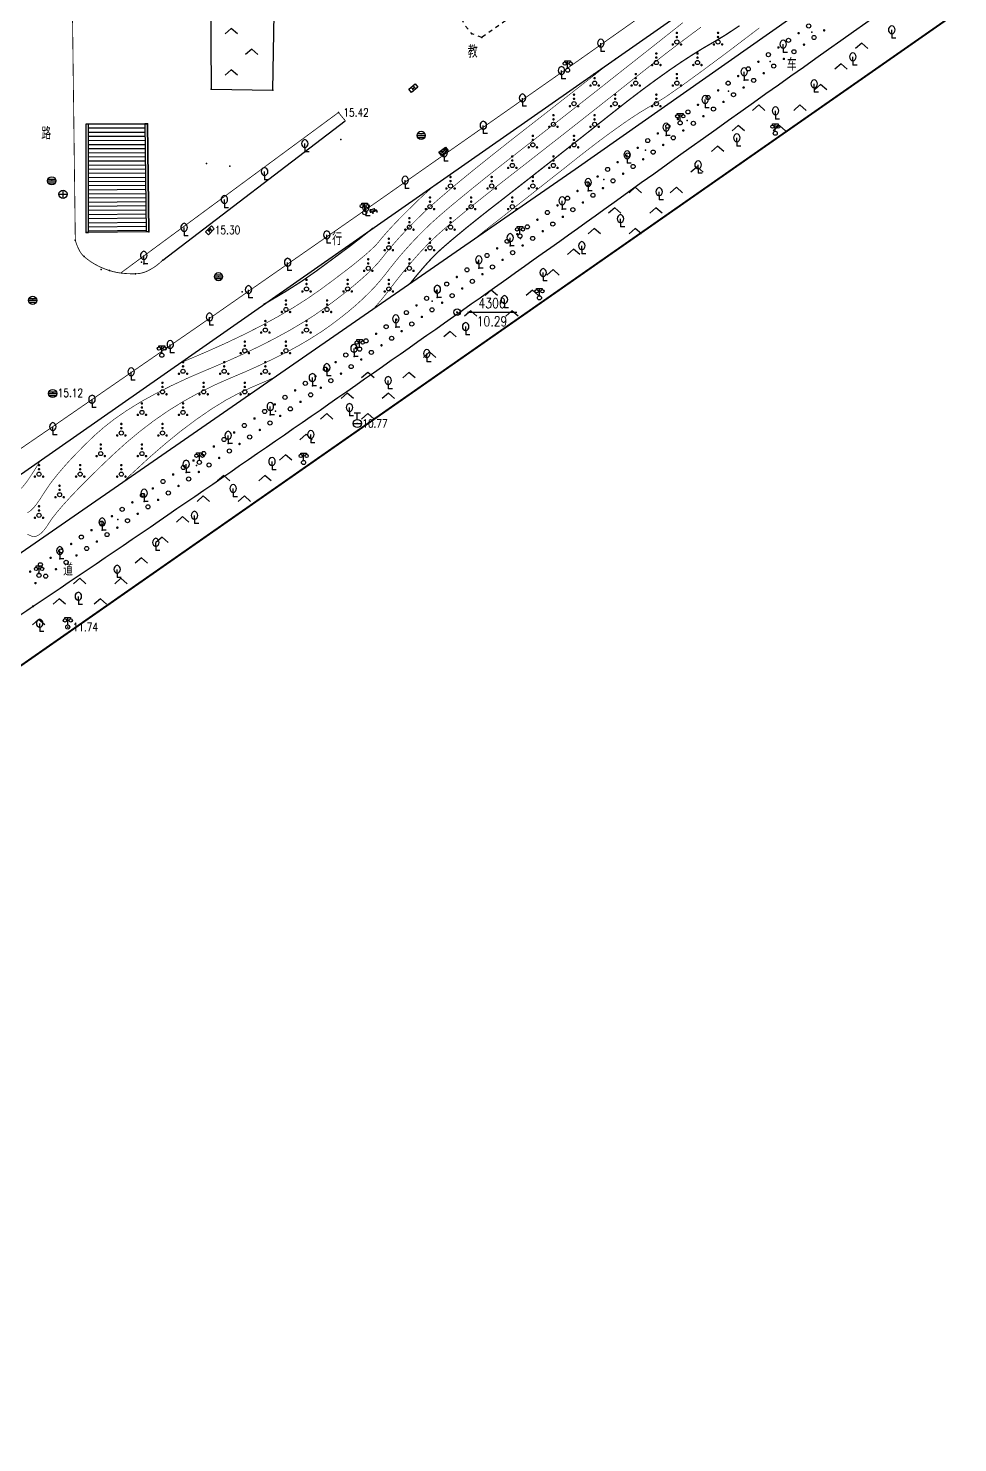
# Model space of a CAD drawing. Extents: x 940 to 2162, y 608 to 1562.
# Drawn here: x 1879.5 to 1992.4, y 685.3 to 857.1 of the extents above; entities that cross this region are included whole.
import ezdxf
from ezdxf.enums import TextEntityAlignment as Align

# ---------------------------------------------------------------- set-up
doc = ezdxf.new("R2010")
doc.units = 0
doc.header["$LTSCALE"] = 0.5
doc.header["$PDSIZE"] = 0.2
doc.linetypes.add('X6', pattern=[2, 1, -1])
doc.layers.get('0').update_dxf_attribs({"linetype": 'CONTINUOUS'})
doc.layers.add('ASSIST', color=7, linetype='CONTINUOUS', plot=False)
for name, color, linetype in [('COMPONENT', 4, 'CONTINUOUS'), ('DGX', 2, 'CONTINUOUS'), ('DLDW', 11, 'CONTINUOUS'), ('DLSS', 4, 'CONTINUOUS'), ('GCD', 1, 'CONTINUOUS'), ('GXYZ', 2, 'CONTINUOUS'), ('JMD', 6, 'CONTINUOUS'), ('KZD', 1, 'CONTINUOUS'), ('ZBTZ', 3, 'CONTINUOUS'), ('ZDH', 1, 'CONTINUOUS')]:
    doc.layers.add(name, color=color, linetype=linetype)
doc.styles.add('HZ', font='rs.shx', dxfattribs={"width": 0.8, "bigfont": 'hztxt.shx'})
doc.linetypes.add('1161', pattern='A,0,[149,AAA.SHX,S=0.15,R=0,X=0,Y=0],-1.6', length=1.6)

# ---------------------------------------------------------------- blocks, each defined once
blk = doc.blocks.new('gcbj0103')
for p, q in [((-1, 0), (1, 0)), ((-0.9, 0.43), (0.9, 0.43)), ((-0.88, -0.47), (0.88, -0.47))]:
    blk.add_line(p, q)
blk.add_circle((0, 0), 1)
blk = doc.blocks.new('gc041')
for p, q in [((-1, 0.5), (1, 0.5)), ((-1, -0.5), (-1, 0.5)), ((-0.33, 0.5), (-0.33, -0.5)), ((0.33, 0.5), (0.33, -0.5)), ((1, 0.5), (1, -0.5)), ((1, -0.5), (-1, -0.5))]:
    blk.add_line(p, q)
blk = doc.blocks.new('gc097')
for p, q in [((-0.7, 2), (-0.7, 2.3)), ((-0.7, 2.3), (0.7, 2.3)), ((0, 0.5), (0, 2.3)), ((0.7, 2.3), (0.7, 2))]:
    blk.add_line(p, q)
for centre, radius in [((-0.7, 1.6), 0.4), ((0, 0), 0.5), ((0.73, 1.6), 0.4)]:
    blk.add_circle(centre, radius)
blk = doc.blocks.new('gc211')
for p, q in [((0, 0), (-1.5, -1.32)), ((1.5, -1.32), (0, 0))]:
    blk.add_line(p, q)
blk = doc.blocks.new('gcbj0612')
for p, q in [((-0.75, 0.26), (0.16, 0.53)), ((-0.57, -0.34), (0.34, -0.07))]:
    blk.add_line(p, q)
at = {"flags": 128}
for points in [[(-0.73, 0.26), (-0.77, 0.25), (-0.79, 0.23), (-0.81, 0.19), (-0.83, 0.15), (-0.84, 0.1), (-0.84, 0.05), (-0.84, -0.01), (-0.83, -0.07), (-0.81, -0.12), (-0.79, -0.18), (-0.77, -0.23), (-0.74, -0.27), (-0.7, -0.3), (-0.67, -0.33), (-0.63, -0.34), (-0.6, -0.34), (-0.57, -0.34), (-0.54, -0.32), (-0.51, -0.29), (-0.49, -0.25), (-0.48, -0.2), (-0.47, -0.15), (-0.47, -0.1), (-0.48, -0.04), (-0.49, 0.02), (-0.51, 0.07), (-0.54, 0.13), (-0.56, 0.17), (-0.6, 0.21), (-0.63, 0.24), (-0.67, 0.26), (-0.7, 0.27)], [(-0.71, 0.18), (-0.72, 0.17), (-0.75, 0.12), (-0.75, 0.04), (-0.74, -0.06), (-0.7, -0.15), (-0.66, -0.22), (-0.62, -0.25), (-0.6, -0.26), (-0.59, -0.24), (-0.57, -0.2), (-0.56, -0.12), (-0.58, -0.02), (-0.61, 0.08), (-0.66, 0.14), (-0.7, 0.17)]]:
    blk.add_lwpolyline(points, close=True, dxfattribs=at)
blk.add_lwpolyline([(0.3, -0.08), (0.33, -0.07), (0.36, -0.05), (0.38, -0.02), (0.4, 0.02), (0.41, 0.07), (0.42, 0.12), (0.41, 0.18), (0.41, 0.23), (0.39, 0.29), (0.37, 0.35), (0.35, 0.4), (0.32, 0.44), (0.28, 0.48), (0.25, 0.51), (0.21, 0.52), (0.18, 0.53), (0.15, 0.52)], dxfattribs=at)
at = {"extrusion": (0, 0, -1), "flags": 128}
blk.add_lwpolyline([(-0.4, 0.25), (-0.51, 0.28), (-0.61, 0.29), (-0.69, 0.27), (-0.77, 0.2), (-0.81, 0.09), (-0.82, -0.01), (-0.8, -0.06), (-0.76, -0.08), (-0.7, -0.09), (-0.64, -0.09), (-0.59, -0.07), (-0.57, -0.04), (-0.59, -0.01), (-0.63, 0.02), (-0.69, 0.03), (-0.75, 0.03), (-0.79, 0.02), (-0.84, -0.01), (-0.89, -0.1), (-0.91, -0.19), (-0.9, -0.29), (-0.87, -0.38)], dxfattribs=at)
blk.add_lwpolyline([(-0.09, -0.2), (-0.22, -0.54), (0.05, -0.54)], close=True)
blk = doc.blocks.new('gc143')
for p, q in [((0, 1), (0, 2)), ((0, 1), (0, 0)), ((1, 0), (0, 0))]:
    blk.add_line(p, q)
for centre, start, end in [((0.225, 2), 102.68038, 257.31962), ((-0.225, 2), 282.68038, 77.31962)]:
    blk.add_arc(centre, 1.025, start, end)
blk = doc.blocks.new('gc253')
at = {"const_width": 0.3}
blk.add_lwpolyline([(-0.15, 0, 1), (0.15, 0, 1)], format="xyb", close=True, dxfattribs=at)
blk = doc.blocks.new('gc170')
at = {"linetype": 'Continuous'}
blk.add_circle((0, 0), 0.5, dxfattribs=at)
blk = doc.blocks.new('gcbj0102')
for p, q in [((-1, 0), (1, 0)), ((0, -1), (0, 1))]:
    blk.add_line(p, q)
blk.add_circle((0, 0), 1)
blk = doc.blocks.new('gc133')
for p, q in [((-1, 0), (1, 0)), ((-0.8, 2.6), (0.8, 2.6)), ((0, 1), (0, 2.6))]:
    blk.add_line(p, q)
blk.add_circle((0, 0), 1)
blk = doc.blocks.new('GC200')
at = {"linetype": 'Continuous', "const_width": 0.2, "flags": 128}
blk.add_lwpolyline([(-0.1, 0, 1), (0.1, 0, 1)], format="xyb", close=True, dxfattribs=at)
blk = doc.blocks.new('gc117')
blk.add_circle((0, 0), 0.8)
blk.add_point((0, 0))
blk = doc.blocks.new('gc160')
at = {"const_width": 0.3}
for points in [[(-0.15, 2.2, 1), (0.15, 2.2, 1)], [(-0.15, 1.2, 1), (0.15, 1.2, 1)], [(-1.15, -0.6, 1), (-0.85, -0.6, 1)], [(0.85, -0.6, 1), (1.15, -0.6, 1)]]:
    blk.add_lwpolyline(points, format="xyb", close=True, dxfattribs=at)
blk.add_circle((0, 0), 0.5)

msp = doc.modelspace()

# ---------------------------------------------------------------- linework, layer by layer
at = {"linetype": 'Continuous'}
msp.add_line((1895.88, 828.95, 15.28), (1918.04, 845.88, 15.42), dxfattribs=at)
for p in [(1974.73, 856.64), (1969.68, 853.06), (1966.51, 850.81), (1964.62, 849.47), (1959.56, 845.89), (1957.03, 844.09), (1954.51, 842.31), (1949.45, 838.72), (1947.55, 837.37), (1944.39, 835.14), (1939.34, 831.56), (1938.07, 830.66), (1934.28, 827.97), (1928.58, 823.94), (1929.22, 824.39), (1924.17, 820.81), (1919.1, 817.22), (1919.11, 817.23), (1914.04, 813.67), (1908.93, 810.16), (1909.56, 810.59), (1903.82, 806.65), (1898.71, 803.14), (1899.98, 804.01), (1893.6, 799.63), (1890.4, 797.43), (1888.5, 796.12), (1883.36, 792.65), (1880.77, 790.93)]:
    msp.add_point(p, dxfattribs=at)
at = {"layer": 'ASSIST', "linetype": 'Continuous', "flags": 128}
msp.add_lwpolyline([(1886.56, 832.28), (1886.56, 845.49), (1894, 845.49), (1894.16, 832.37)], close=True, dxfattribs=at)
at = {"layer": 'DGX', "linetype": 'Continuous', "const_width": 0.075}
for points in [[(1879.41, 795.63), (1879.72, 795.51), (1879.98, 795.39), (1880.25, 795.36), (1880.52, 795.41), (1880.81, 795.56), (1881.11, 795.79), (1881.41, 796.11), (1881.73, 796.52), (1882.05, 797.01), (1882.46, 797.62), (1883.03, 798.34), (1883.76, 799.19), (1884.64, 800.16), (1885.69, 801.26), (1886.9, 802.47), (1888.27, 803.82), (1889.8, 805.28), (1891.43, 806.76), (1893.1, 808.15), (1894.82, 809.46), (1896.58, 810.67), (1898.38, 811.79), (1900.23, 812.81), (1902.12, 813.75), (1904.05, 814.6), (1905.95, 815.4), (1907.74, 816.21), (1909.43, 817.01), (1911.01, 817.81), (1912.48, 818.61), (1913.84, 819.42), (1915.1, 820.22), (1916.25, 821.02), (1917.31, 821.82), (1918.31, 822.61), (1919.25, 823.4), (1920.11, 824.18), (1920.92, 824.96), (1921.66, 825.73), (1922.33, 826.5), (1922.94, 827.26), (1923.53, 828.02), (1924.12, 828.75), (1924.72, 829.48), (1925.34, 830.19), (1925.96, 830.88), (1926.6, 831.56), (1927.24, 832.22), (1927.9, 832.87), (1928.65, 833.58), (1929.6, 834.42), (1930.74, 835.4), (1932.07, 836.5), (1933.59, 837.74), (1935.3, 839.12), (1937.2, 840.62), (1939.3, 842.26), (1941.52, 843.99), (1943.82, 845.78), (1946.18, 847.63), (1948.62, 849.54), (1951.12, 851.52), (1953.7, 853.55), (1956.35, 855.64), (1959.06, 857.79)], [(1921.39, 822.95), (1921.84, 823.44), (1922.6, 824.34), (1923.34, 825.28), (1924.05, 826.21), (1924.75, 827.09), (1925.42, 827.92), (1926.08, 828.69), (1926.71, 829.42), (1927.32, 830.09), (1927.91, 830.71), (1928.48, 831.28), (1929.11, 831.88), (1929.91, 832.59), (1930.87, 833.41), (1932, 834.34), (1933.28, 835.39), (1934.73, 836.55), (1936.33, 837.82), (1938.1, 839.2), (1939.98, 840.66), (1941.92, 842.18), (1943.92, 843.74), (1945.97, 845.35), (1948.09, 847.02), (1950.26, 848.73), (1952.5, 850.5), (1954.79, 852.31), (1957.06, 854.09), (1959.22, 855.73), (1961.26, 857.24)], [(1933.25, 831.15), (1933.58, 831.41), (1934.6, 832.21), (1935.71, 833.09), (1936.9, 834.01), (1938.12, 834.97), (1939.38, 835.95), (1940.68, 836.97), (1942.02, 838.03), (1943.39, 839.11), (1944.81, 840.22), (1946.25, 841.37), (1947.69, 842.49), (1949.05, 843.53), (1950.34, 844.48), (1951.56, 845.35), (1952.7, 846.14), (1953.78, 846.84), (1954.79, 847.46), (1955.72, 847.99), (1956.94, 848.75), (1958.82, 850.05), (1961.34, 851.88), (1964.52, 854.24), (1968.34, 857.14)], [(1879.43, 798.26), (1879.68, 798.4), (1879.96, 798.64), (1880.28, 798.98), (1880.62, 799.42), (1881, 799.97), (1881.4, 800.61), (1881.87, 801.32), (1882.42, 802.09), (1883.06, 802.89), (1883.78, 803.74), (1884.59, 804.64), (1885.49, 805.58), (1886.47, 806.57), (1887.53, 807.6), (1888.72, 808.64), (1890.05, 809.68), (1891.54, 810.7), (1893.17, 811.71), (1894.96, 812.7), (1896.9, 813.68), (1898.98, 814.65), (1901.22, 815.61), (1903.47, 816.56), (1905.59, 817.51), (1907.58, 818.46), (1909.45, 819.41), (1911.19, 820.36), (1912.8, 821.31), (1914.29, 822.25), (1915.65, 823.2), (1916.9, 824.13), (1918.03, 825), (1919.06, 825.83), (1919.97, 826.61), (1920.78, 827.34), (1921.48, 828.03), (1922.07, 828.66), (1922.55, 829.25), (1923, 829.82), (1923.49, 830.42), (1924.03, 831.04), (1924.6, 831.68), (1925.22, 832.34), (1925.88, 833.03), (1926.58, 833.74), (1927.32, 834.47), (1928.19, 835.29), (1929.29, 836.26), (1930.6, 837.39), (1932.14, 838.67), (1933.89, 840.1), (1935.87, 841.68), (1938.07, 843.42), (1940.49, 845.31), (1943.06, 847.31), (1945.71, 849.39), (1948.45, 851.53), (1950.96, 853.5)], [(1897.82, 816.38), (1898.39, 816.62), (1900.98, 817.72), (1903.43, 818.81), (1905.74, 819.91), (1907.89, 821), (1909.9, 822.1), (1911.77, 823.2), (1913.48, 824.29), (1915.06, 825.39), (1916.48, 826.44), (1917.75, 827.4), (1918.87, 828.26), (1919.83, 829.04), (1920.64, 829.72), (1921.3, 830.32), (1921.81, 830.82), (1922.16, 831.23), (1922.48, 831.63), (1922.87, 832.08), (1923.33, 832.6), (1923.86, 833.17), (1924.47, 833.81), (1925.15, 834.5), (1925.91, 835.25), (1926.74, 836.07), (1927.73, 837), (1928.97, 838.1), (1929.22, 838.32)], [(1890.95, 801.9), (1892.07, 802.97), (1894.14, 804.88), (1896.16, 806.63), (1898.1, 808.21), (1899.99, 809.62), (1901.81, 810.87), (1903.56, 811.95), (1905.25, 812.85), (1906.88, 813.59), (1908.43, 814.25), (1909.5, 814.73)], [(1872.06, 798.39), (1872.75, 798.73), (1874.15, 799.4), (1875.34, 799.96), (1876.33, 800.41), (1877.13, 800.74), (1877.72, 800.96), (1878.12, 801.07), (1878.31, 801.07), (1878.43, 801.06), (1878.61, 801.17), (1878.84, 801.39), (1879.12, 801.73), (1879.45, 802.17), (1879.83, 802.74), (1880.27, 803.41), (1880.76, 804.2), (1881.05, 804.67)]]:
    msp.add_lwpolyline(points, dxfattribs=at)
at = {"layer": 'DGX', "color": 3, "linetype": 'Continuous', "const_width": 0.15}
for points in [[(1925.87, 826.05), (1926.12, 826.36), (1926.81, 827.2), (1927.45, 827.95), (1928.04, 828.62), (1928.57, 829.19), (1929.05, 829.68), (1929.57, 830.17), (1930.23, 830.75), (1931.01, 831.42), (1931.93, 832.18), (1932.97, 833.04), (1934.15, 833.98), (1935.46, 835.02), (1936.91, 836.14), (1938.44, 837.34), (1940.02, 838.57), (1941.65, 839.85), (1943.33, 841.16), (1945.05, 842.52), (1946.83, 843.92), (1948.65, 845.36), (1950.52, 846.84), (1952.37, 848.29), (1954.13, 849.63), (1955.8, 850.86), (1957.37, 851.98), (1958.86, 853), (1960.25, 853.9), (1961.54, 854.7), (1962.75, 855.4), (1964.13, 856.22), (1965.94, 857.41)], [(1908.11, 823.57), (1908.62, 823.84), (1910.73, 825.09), (1912.68, 826.33), (1914.46, 827.57), (1916.06, 828.75), (1917.47, 829.79), (1918.68, 830.69), (1919.69, 831.47), (1920.5, 832.11), (1921.12, 832.61), (1921.39, 832.84)]]:
    msp.add_lwpolyline(points, dxfattribs=at)
at = {"layer": 'DLSS', "linetype": 'Continuous', "flags": 128}
for points, const_width in [([(1881.04, 1189.06), (1881.14, 1156.87), (1885.24, 831.35)], 0.1), ([(1872.96, 775.75), (2152.33, 970.64)], 0.2), ([(1917.21, 846.87), (1890.75, 827.37)], 0.1), ([(1895.88, 828.95), (1918.04, 845.88), (1917.21, 846.87)], 0.1)]:
    msp.add_lwpolyline(points, dxfattribs=dict(at, const_width=const_width))
at = {"layer": 'DLSS', "linetype": 'X6', "elevation": 14.01, "flags": 128}
for points in [[(1986.56, 892.61), (1934.64, 855.99)], [(1934.64, 855.99), (1933.43, 856.44), (1932.47, 857.59), (1932.27, 858.08)]]:
    msp.add_lwpolyline(points, dxfattribs=at)
at = {"layer": 'DLSS', "linetype": 'Continuous', "const_width": 0.1}
msp.add_lwpolyline([(1706.59, 721.05, 0.017307), (1740.62, 730.2, 0.029753), (1759.84, 737.37, 0.002264), (1797.93, 754.41, 0.016867), (1802.95, 756.89, 0.005613), (1818.87, 765.67, 0.016551), (1824.13, 768.88, 0.004146), (1824.78, 769.32, 0.000071), (1862.92, 795.31, 0.002848), (1919.74, 834.52, 0.002246), (1991.3, 884.98)], format="xyb", dxfattribs=at)
at = {"layer": 'DLSS', "linetype": 'Continuous', "flags": 128}
msp.add_lwpolyline([(1895.88, 828.95, 0.1, 0.1, -0.079505), (1894.09, 827.66, 0.1, 0.1, -0.112858), (1892.57, 827.28, 0.1, 0.1, -0.03502), (1890.75, 827.37, 0.1, 0.1, -0.045935), (1889.4, 827.67, 0.1, 0.1, -0.049643), (1887.72, 828.38, 0.1, 0.1, -0.052554), (1886.31, 829.37, 0.1, 0.1, -0.091412), (1885.77, 830.04, 0.1, 0.1, -0.055567), (1885.24, 831.35, 0.1, 0.1, 0)], format="xyseb", dxfattribs=at)
at = {"layer": 'JMD', "linetype": 'Continuous'}
for p, q in [((1886.56, 845.49), (1886.86, 845.49)), ((1886.56, 832.28), (1886.56, 845.49)), ((1886.86, 832.28), (1886.86, 845.49)), ((1886.86, 845.49), (1893.7, 845.48)), ((1894, 845.49), (1893.7, 845.48)), ((1893.7, 845.48), (1893.86, 832.37)), ((1894.16, 832.37), (1894, 845.49)), ((1886.86, 844.99), (1893.7, 844.99)), ((1886.86, 844.49), (1893.71, 844.49)), ((1886.86, 843.99), (1893.71, 843.99)), ((1886.86, 843.49), (1893.72, 843.5)), ((1886.86, 842.99), (1893.73, 843)), ((1886.86, 842.49), (1893.73, 842.51)), ((1886.86, 841.99), (1893.74, 842.01)), ((1886.86, 841.49), (1893.75, 841.51)), ((1886.86, 840.99), (1893.75, 841.02)), ((1886.86, 840.49), (1893.76, 840.52)), ((1886.86, 839.99), (1893.76, 840.02)), ((1886.86, 839.49), (1893.77, 839.53)), ((1886.86, 838.99), (1893.78, 839.03)), ((1886.86, 838.49), (1893.78, 838.53)), ((1886.86, 837.99), (1893.79, 838.04)), ((1886.86, 837.49), (1893.8, 837.54)), ((1886.86, 836.99), (1893.8, 837.05)), ((1886.86, 836.49), (1893.81, 836.55)), ((1886.86, 835.99), (1893.81, 836.05)), ((1886.86, 835.49), (1893.82, 835.56)), ((1886.86, 834.99), (1893.83, 835.06)), ((1886.86, 834.49), (1893.83, 834.56)), ((1886.86, 833.99), (1893.84, 834.07)), ((1886.86, 833.49), (1893.85, 833.57)), ((1886.56, 832.28), (1886.86, 832.28)), ((1886.86, 832.99), (1893.85, 833.07)), ((1886.86, 832.49), (1893.86, 832.58)), ((1894.16, 832.37), (1893.86, 832.37))]:
    msp.add_line(p, q, dxfattribs=at)
at = {"layer": 'KZD', "linetype": 'Continuous'}
msp.add_line((1932.87, 822.61), (1938.87, 822.61), dxfattribs=at)
at = {"layer": 'ZBTZ', "linetype": '1161', "flags": 128}
msp.add_lwpolyline([(2121.82, 1026.51), (2151.19, 995.67), (2151.42, 993.36), (2151.53, 990.43), (2151.53, 989.01), (2151.38, 988.34), (2151, 986.93), (2150.02, 985.07), (2148.29, 982.5), (2146.19, 980.09), (2145.7, 979.78), (2096.33, 944.91), (2043.54, 908.4), (1945.97, 839.94), (1866.41, 784.94), (1844, 770.51), (1793.75, 739.61), (1787.35, 736.36), (1781.6, 733.16), (1764.84, 723.95), (1752.6, 717.55), (1721.55, 702.1), (1717.35, 700.44), (1716.8, 703.25), (1715.25, 709.14), (1713.33, 719.29), (1713.39, 719.89), (1741.42, 727.61), (1760.94, 734.89), (1799.05, 751.94), (1804.24, 754.5), (1825.48, 766.53), (1841.91, 776.8), (1864.56, 793.15), (1992.85, 882.76), (2000.01, 888.8), (2003.78, 892.56), (2012.65, 902.66), (2015.54, 906.34), (2020.91, 915), (2025.38, 925.02), (2030.02, 940.68), (2031.48, 947.7), (2032.67, 959.12), (2038.74, 959.05), (2038.79, 969.11), (2032.71, 969.19), (2030.8, 1037.78), (2029.78, 1088.82), (2027.96, 1095.29), (2025.31, 1099.93), (2022.41, 1105.06), (2019.03, 1109.61), (2017.02, 1111.92), (2001.14, 1128.32), (1942.65, 1190.71), (1941.55, 1191.89), (1941.02, 1193.1), (1940.91, 1193.98), (1940.93, 1194.88), (1941.08, 1195.88), (1941.44, 1197.02), (1942.05, 1198.13), (1942.56, 1198.77), (1943.3, 1199.49), (1944.46, 1200.39), (1945.46, 1200.71), (1947.06, 1201.06), (1949.3, 1201.03), (1953.93, 1200.94), (1955.83, 1200.74), (2121.12, 1027.25)], close=True, dxfattribs=at)
at = {"layer": 'ZBTZ', "linetype": 'Continuous', "flags": 128}
msp.add_lwpolyline([(1712.61, 685.29), (1799.02, 729.95), (1805.16, 733.47), (1828.1, 750.84), (1854.79, 767.91), (1872.96, 775.75), (2152.33, 970.64)], dxfattribs=at)
msp.add_lwpolyline([(2046.94, 903.45, 0.005433), (1949.47, 835.06, -0.007658), (1880.11, 786.86, -0.00086), (1874.12, 782.84, -0.001175), (1869.72, 779.93, -0.005991), (1847.19, 765.42, -0.003325), (1806.09, 740.04, -0.001199), (1797.98, 735.13, -0.007573), (1796.69, 734.38, -0.018669), (1793.74, 732.86, 0.015755), (1790.23, 731.09, 0.003774), (1784.56, 727.94, -0.003526), (1778.49, 724.56, -0.000878), (1767.7, 718.68, -0.003996), (1765.32, 717.41, -0.000411), (1761.09, 715.2, 0.000304), (1755.38, 712.23, 0.000159), (1752.75, 710.85, -0.000182), (1750.45, 709.65, -0.004776), (1744.63, 706.68, -0.002409)], format="xyb", dxfattribs=at)
at = {"layer": 'ZBTZ', "linetype": 'Continuous', "elevation": 16.09, "flags": 128}
msp.add_lwpolyline([(1901.68, 861.38), (1901.74, 849.71), (1909.24, 849.57), (1909.46, 861.23)], close=True, dxfattribs=at)
at = {"layer": 'ZDH', "linetype": 'Continuous'}
for p in [(1933.43, 856.44, 15.15), (1933.43, 856.44, 15.15), (1933.43, 856.44, 15.15), (1934.64, 855.99, 15.05), (1934.64, 855.99, 15.05), (1934.64, 855.99, 15.05), (1901.74, 849.71, 15.57), (1901.74, 849.71, 15.57), (1901.74, 849.71, 15.57), (1909.24, 849.57, 15.6), (1909.24, 849.57, 15.6), (1909.24, 849.57, 15.6), (1926.32, 849.83, 15.18), (1926.32, 849.83, 15.18), (1926.32, 849.83, 15.18), (1894, 845.49, 21.11), (1917.21, 846.87, 15.42), (1917.21, 846.87, 15.42), (1917.21, 846.87, 15.42), (1927.26, 844.09, 15.25), (1927.26, 844.09, 15.25), (1927.26, 844.09, 15.25), (1913.14, 842.09, 15.53), (1913.14, 842.09, 15.53), (1913.14, 842.09, 15.53), (1917.48, 843.58, 15.31), (1929.97, 842.16, 15.18), (1929.97, 842.16, 15.18), (1929.97, 842.16, 15.18), (1901.18, 840.68, 15.45), (1904.03, 840.35, 15.44), (1882.38, 838.57, 15.27), (1883.75, 836.94, 15.25), (1921.44, 834.92, 15.43), (1921.44, 834.92, 15.43), (1921.44, 834.92, 15.43), (1886.56, 832.28, 15.38), (1894.16, 832.37, 15.41), (1901.56, 832.62, 15.31), (1901.59, 832.56, 15.3), (1901.59, 832.56, 15.3), (1901.59, 832.56, 15.3), (1885.24, 831.35, 15.23), (1886.31, 829.37, 15.24), (1893.3, 828.68, 15.47), (1893.55, 828.51, 15.45), (1893.55, 828.51, 15.45), (1893.55, 828.51, 15.45), (1895.88, 828.95, 15.28), (1888.38, 827.8, 15.25), (1889.4, 827.67, 15.24), (1892.57, 827.28, 15.28), (1902.64, 826.93, 15.36), (1902.64, 826.93, 15.36), (1902.64, 826.93, 15.36), (1905.51, 825.07, 15.77), (1905.51, 825.07, 15.77), (1905.51, 825.07, 15.77), (1880.06, 824.06, 15.21), (1931.61, 822.61, 10.29), (1931.62, 822.61, 10.29), (1931.62, 822.61, 10.29), (1931.62, 822.61, 10.29), (1931.62, 822.61, 10.29), (1931.62, 822.61, 10.29), (1931.62, 822.61, 10.29), (1882.49, 812.74, 15.11), (1882.49, 812.74, 15.11), (1882.49, 812.74, 15.11), (1919.5, 809.1, 10.77), (1919.5, 809.1, 10.77), (1880.07, 786.92, 11.69), (1880.07, 786.92, 11.69), (1880.11, 786.86, 11.69), (1880.11, 786.86, 11.69), (1884.32, 784.37, 11.74), (1884.32, 784.37, 11.74)]:
    msp.add_point(p, dxfattribs=at)

# ---------------------------------------------------------------- block references
at = {"layer": 'COMPONENT', "linetype": 'Continuous', "xscale": 0.5, "yscale": 0.5}
for name, p in [('gcbj0103', (1927.26, 844.09, 15.43)), ('gcbj0103', (1882.38, 838.57, 15.27)), ('gcbj0102', (1883.75, 836.94, 15.25)), ('gcbj0612', (1921.44, 834.92, 15.43)), ('gcbj0103', (1902.64, 826.93, 15.43)), ('gcbj0103', (1880.06, 824.06, 15.21)), ('gcbj0103', (1882.49, 812.74, 15.43))]:
    msp.add_blockref(name, p, dxfattribs=at)
at = {"layer": 'DLDW', "linetype": 'Continuous', "xscale": 0.5, "yscale": 0.5}
for p in [(1945.05, 852.01, 14.66), (1958.73, 845.61, 8.39), (1970.28, 844.35, 11.78), (1920.4, 834.7, 14.66), (1939.26, 831.87, 8.39), (1941.63, 824.36, 11.78), (1895.75, 817.39, 14.66), (1919.78, 818.13, 8.39), (1900.31, 804.38, 8.39), (1912.97, 804.36, 11.78), (1880.83, 790.64, 8.39), (1884.32, 784.37, 11.74)]:
    msp.add_blockref('gc097', p, dxfattribs=at)
at = {"layer": 'GCD', "linetype": 'Continuous'}
ref = msp.add_blockref('GC200', (1917.21, 846.87, 15.42), dxfattribs=dict(at, xscale=0.5, yscale=0.5, zscale=0.5))
ref.add_attrib('height', '15.42', dxfattribs={"linetype": 'Continuous', "height": 1, "style": 'HZ', "width": 0.8}).set_placement((1917.81, 846.87, 15.42), align=Align.MIDDLE_LEFT)
ref = msp.add_blockref('GC200', (1901.59, 832.6, 15.3), dxfattribs=dict(at, xscale=0.5, yscale=0.5, zscale=0.5))
ref.add_attrib('height', '15.30', dxfattribs={"linetype": 'Continuous', "height": 1, "style": 'HZ', "width": 0.8}).set_placement((1902.19, 832.6, 15.3), align=Align.MIDDLE_LEFT)
ref = msp.add_blockref('GC200', (1882.5, 812.81, 15.12), dxfattribs=dict(at, xscale=0.5, yscale=0.5, zscale=0.5))
ref.add_attrib('height', '15.12', dxfattribs={"linetype": 'Continuous', "height": 1, "style": 'HZ', "width": 0.8}).set_placement((1883.1, 812.81, 15.12), align=Align.MIDDLE_LEFT)
ref = msp.add_blockref('GC200', (1919.5, 809.1, 10.77), dxfattribs=dict(at, xscale=0.5, yscale=0.5, zscale=0.5))
ref.add_attrib('height', '10.77', dxfattribs={"linetype": 'Continuous', "height": 1, "style": 'HZ', "width": 0.8}).set_placement((1920.1, 809.1, 10.77), align=Align.MIDDLE_LEFT)
ref = msp.add_blockref('GC200', (1884.32, 784.37, 11.74), dxfattribs=dict(at, xscale=0.5, yscale=0.5, zscale=0.5))
ref.add_attrib('height', '11.74', dxfattribs={"linetype": 'Continuous', "height": 1, "style": 'HZ', "width": 0.8}).set_placement((1884.92, 784.37, 11.74), align=Align.MIDDLE_LEFT)
at = {"layer": 'GXYZ', "linetype": 'Continuous', "xscale": 0.5, "yscale": 0.5, "zscale": 0.5}
for p, rotation in [((1926.32, 849.83, 15.18), 39.13727794964452), ((1929.97, 842.16, 15.18), 36.45651497924128), ((1901.59, 832.56, 15.3), 45.01788222435399)]:
    msp.add_blockref('gc041', p, dxfattribs=dict(at, rotation=rotation))
at = {"layer": 'GXYZ', "linetype": 'Continuous', "xscale": 0.5, "yscale": 0.5}
msp.add_blockref('gc133', (1919.5, 809.1, 10.77), dxfattribs=at)
at = {"layer": 'KZD', "linetype": 'Continuous', "xscale": 0.5, "yscale": 0.5}
msp.add_blockref('gc117', (1931.62, 822.61, 10.29), dxfattribs=at)
at = {"layer": 'ZBTZ', "linetype": 'Continuous', "yscale": 0.5}
for name, p, xscale, rotation in [('gc170', (1974.34, 857.38, 15.84), 0.5, 215.3294433869797), ('gc170', (1971.89, 855.64, 15.84), 0.5, 215.3607922296373), ('gc253', (1973.12, 856.51, 15.84), 0.5, 215.3451178083085), ('gc170', (1975, 855.98, 15.84), 0.4999999999999999, 35.33229477058372), ('gc253', (1976.22, 856.85, 15.84), 0.5, 35.316616013437), ('gc170', (1969.45, 853.9, 15.84), 0.5, 215.3921410722949), ('gc253', (1970.67, 854.77, 15.84), 0.5, 215.3764666509661), ('gc170', (1972.55, 854.25, 15.84), 0.5, 35.36365228487716), ('gc253', (1973.77, 855.11, 15.84), 0.5, 35.34797352773044), ('gc170', (1967, 852.17, 15.84), 0.5, 215.4234899149525), ('gc253', (1968.23, 853.04, 15.84), 0.5, 215.4078154936238), ('gc170', (1970.1, 852.51, 15.84), 0.5, 35.39500979917061), ('gc253', (1971.33, 853.38, 15.84), 0.5, 35.37933104202389), ('gc170', (1964.56, 850.43, 15.84), 0.5, 215.4548387576101), ('gc253', (1965.78, 851.3, 15.84), 0.5, 215.4391643362813), ('gc170', (1967.66, 850.77, 15.84), 0.5, 35.42636731346406), ('gc253', (1968.88, 851.64, 15.84), 0.5, 35.41068855631734), ('gc170', (1962.12, 848.69, 15.84), 0.5, 215.4861876002678), ('gc253', (1963.34, 849.56, 15.84), 0.5, 215.4705131789389), ('gc170', (1965.21, 849.03, 15.84), 0.5, 35.45772482775752), ('gc253', (1966.44, 849.9, 15.84), 0.5, 35.44204607061079), ('gc170', (1959.67, 846.94, 15.84), 0.5, 215.5175364429253), ('gc253', (1960.89, 847.81, 15.84), 0.5, 215.5018620215965), ('gc170', (1962.77, 847.29, 15.84), 0.5, 35.48908234205096), ('gc253', (1963.99, 848.16, 15.84), 0.5, 35.47340358490423), ('gc170', (1957.23, 845.2, 15.84), 0.4999999999999999, 215.5488852855829), ('gc253', (1958.45, 846.07, 15.84), 0.4999999999999999, 215.5332108642542), ('gc170', (1960.33, 845.55, 15.84), 0.5, 35.52043985634441), ('gc253', (1961.55, 846.42, 15.84), 0.5, 35.50476109919769), ('gc170', (1954.79, 843.46, 15.84), 0.5, 215.5802341282406), ('gc253', (1956.01, 844.33, 15.84), 0.5, 215.5645597069117), ('gc170', (1957.89, 843.8, 15.84), 0.4999999999999999, 35.55179737063782), ('gc253', (1959.11, 844.68, 15.84), 0.5, 35.53611861349111), ('gc170', (1952.35, 841.71, 15.84), 0.5, 215.6115829708981), ('gc253', (1953.57, 842.58, 15.84), 0.4999999999999999, 215.5959085495693), ('gc170', (1955.45, 842.06, 15.84), 0.5, 35.58315488493127), ('gc253', (1956.67, 842.93, 15.84), 0.4999999999999999, 35.56747612778455), ('gc170', (1949.91, 839.96, 15.84), 0.4999999999999999, 215.6429318135557), ('gc253', (1951.13, 840.84, 15.84), 0.5, 215.6272573922269), ('gc170', (1953.01, 840.31, 15.84), 0.5, 35.61451239922472), ('gc253', (1954.23, 841.19, 15.84), 0.5, 35.598833642078), ('gc170', (1947.48, 838.21, 15.84), 0.5, 215.6742806562133), ('gc253', (1948.7, 839.09, 15.84), 0.5, 215.6586062348845), ('gc170', (1950.57, 838.57, 15.84), 0.5, 35.64586991351817), ('gc253', (1951.79, 839.44, 15.84), 0.5, 35.63019115637145), ('gc170', (1945.04, 836.46, 15.84), 0.5, 215.6186707514486), ('gc253', (1946.26, 837.34, 15.84), 0.5, 215.64987903064), ('gc170', (1948.13, 836.82, 15.84), 0.4999999999999999, 35.67522129697009), ('gc253', (1949.35, 837.69, 15.84), 0.5, 35.66154867066489), ('gc170', (1942.6, 834.72, 15.84), 0.5, 215.556254193066), ('gc253', (1943.82, 835.59, 15.84), 0.5, 215.5874624722573), ('gc170', (1945.69, 835.07, 15.84), 0.5, 35.61283908635136), ('gc253', (1946.91, 835.94, 15.84), 0.5, 35.64403019166075), ('gc170', (1940.16, 832.98, 15.84), 0.5, 215.4938376346833), ('gc253', (1941.38, 833.85, 15.84), 0.5, 215.5250459138746), ('gc170', (1943.25, 833.32, 15.84), 0.5, 35.55045687573264), ('gc253', (1944.47, 834.2, 15.84), 0.5, 35.58164798104202), ('gc170', (1937.71, 831.23, 15.84), 0.4999999999999999, 215.4314210763006), ('gc253', (1938.94, 832.1, 15.84), 0.5, 215.462629355492), ('gc170', (1940.81, 831.58, 15.84), 0.5, 35.48807466511398), ('gc253', (1942.03, 832.45, 15.84), 0.5, 35.5192657704233), ('gc170', (1935.27, 829.5, 15.84), 0.4999999999999999, 215.3690045179179), ('gc253', (1936.49, 830.37, 15.84), 0.5, 215.4002127971093), ('gc170', (1938.37, 829.84, 15.84), 0.5, 35.42569245449524), ('gc253', (1939.59, 830.71, 15.84), 0.4999999999999999, 35.45688355980458), ('gc253', (1934.05, 828.63, 15.84), 0.5, 215.3377962387266), ('gc170', (1935.92, 828.1, 15.84), 0.5, 35.36331024387653), ('gc253', (1937.15, 828.97, 15.84), 0.5, 35.39450134918585), ('gc253', (1931.6, 826.89, 15.84), 0.5, 215.2753796803439), ('gc170', (1932.82, 827.76, 15.84), 0.5, 215.3065879595352), ('gc170', (1933.48, 826.37, 15.84), 0.5, 35.3009280332578), ('gc253', (1934.7, 827.23, 15.84), 0.5, 35.33211913856713), ('gc253', (1929.15, 825.16, 15.84), 0.5, 215.2129631219612), ('gc170', (1930.37, 826.03, 15.84), 0.5, 215.2441714011526), ('gc170', (1931.03, 824.63, 15.84), 0.5, 35.23854582263908), ('gc253', (1932.25, 825.5, 15.84), 0.5, 35.26973692794842), ('gc253', (1926.69, 823.44, 15.84), 0.5, 215.1505465635786), ('gc170', (1927.92, 824.3, 15.84), 0.5, 215.1817548427699), ('gc170', (1928.58, 822.9, 15.84), 0.5, 35.17616361202036), ('gc253', (1929.8, 823.77, 15.84), 0.5, 35.20735471732969), ('gc253', (1924.24, 821.71, 15.84), 0.5, 215.0881300051959), ('gc170', (1925.47, 822.57, 15.84), 0.5, 215.1193382843872), ('gc170', (1926.12, 821.18, 15.84), 0.5, 35.11378140140163), ('gc253', (1927.35, 822.04, 15.84), 0.5, 35.14497250671101), ('gc253', (1921.79, 819.99, 15.84), 0.5, 215.0257134468132), ('gc170', (1923.01, 820.85, 15.84), 0.5, 215.0569217260045), ('gc170', (1923.67, 819.45, 15.84), 0.5, 35.05139919078291), ('gc253', (1924.89, 820.32, 15.84), 0.5, 35.0825902960923), ('gc253', (1919.33, 818.27, 15.84), 0.5, 214.9632968884305), ('gc170', (1920.56, 819.13, 15.84), 0.5, 214.9945051676218), ('gc170', (1921.21, 817.73, 15.84), 0.5, 34.98901698016419), ('gc253', (1922.44, 818.59, 15.84), 0.5, 35.02020808547356), ('gc253', (1916.87, 816.55, 15.84), 0.5, 214.9008803300479), ('gc170', (1918.1, 817.41, 15.84), 0.5, 214.9320886092391), ('gc170', (1918.75, 816.01, 15.84), 0.5, 34.92663476954547), ('gc253', (1919.98, 816.87, 15.84), 0.5, 34.95782587485485), ('gc253', (1914.41, 814.83, 15.84), 0.5, 214.8384637716651), ('gc170', (1915.64, 815.69, 15.84), 0.5, 214.8696720508565), ('gc170', (1916.29, 814.3, 15.84), 0.5, 34.86425255892674), ('gc253', (1917.52, 815.15, 15.84), 0.5, 34.89544366423613), ('gc253', (1911.94, 813.12, 15.84), 0.5, 214.7760472132825), ('gc170', (1913.18, 813.98, 15.84), 0.5, 214.8072554924738), ('gc170', (1913.83, 812.58, 15.84), 0.5, 34.80187034830807), ('gc253', (1915.06, 813.44, 15.84), 0.5, 34.8330614536174), ('gc253', (1909.48, 811.41, 15.84), 0.5, 214.7136306548998), ('gc170', (1910.71, 812.27, 15.84), 0.5, 214.7448389340911), ('gc170', (1911.36, 810.87, 15.84), 0.4999999999999999, 34.73948813768935), ('gc253', (1912.6, 811.73, 15.84), 0.5, 34.77067924299867), ('gc253', (1907.01, 809.7, 15.84), 0.5, 214.6512140965171), ('gc170', (1908.25, 810.56, 15.84), 0.4999999999999999, 214.6824223757084), ('gc170', (1908.9, 809.16, 15.84), 0.4999999999999999, 34.67710592707062), ('gc253', (1910.13, 810.02, 15.84), 0.4999999999999999, 34.70829703237995), ('gc253', (1904.54, 808, 15.84), 0.5, 214.5887975381344), ('gc170', (1905.78, 808.85, 15.84), 0.5, 214.6200058173258), ('gc170', (1906.43, 807.46, 15.84), 0.5, 34.61472371645189), ('gc253', (1907.66, 808.31, 15.84), 0.5, 34.64591482176124), ('gc170', (1900.84, 805.45, 15.84), 0.5, 214.4951727005604), ('gc253', (1902.07, 806.3, 15.84), 0.5, 214.5263809797518), ('gc170', (1903.31, 807.15, 15.84), 0.5, 214.5575892589431), ('gc170', (1903.96, 805.76, 15.84), 0.5, 34.55234150583317), ('gc253', (1905.2, 806.61, 15.84), 0.5, 34.58353261114252), ('gc170', (1898.36, 803.75, 15.84), 0.5, 214.4327561421777), ('gc253', (1899.6, 804.6, 15.84), 0.5, 214.4639644213691), ('gc170', (1901.49, 804.06, 15.84), 0.5, 34.48995929521445), ('gc253', (1902.72, 804.91, 15.84), 0.5, 34.52115040052384), ('gc170', (1895.89, 802.05, 15.84), 0.5, 214.370339583795), ('gc253', (1897.13, 802.9, 15.84), 0.5, 214.4015478629864), ('gc170', (1899.01, 802.36, 15.84), 0.5, 34.42757708459573), ('gc253', (1900.25, 803.21, 15.84), 0.4999999999999999, 34.45876818990511), ('gc170', (1893.41, 800.36, 15.84), 0.4999999999999999, 214.3079230254124), ('gc253', (1894.65, 801.21, 15.84), 0.5, 214.3391313046037), ('gc170', (1896.54, 800.66, 15.84), 0.5, 34.365194873977), ('gc253', (1897.78, 801.51, 15.84), 0.5, 34.39638597928639), ('gc170', (1890.93, 798.67, 15.84), 0.5, 214.2455064670297), ('gc253', (1892.17, 799.52, 15.84), 0.4999999999999999, 214.276714746221), ('gc170', (1894.06, 798.97, 15.84), 0.5, 34.3028126633583), ('gc253', (1895.3, 799.82, 15.84), 0.4999999999999999, 34.33400376866767), ('gc170', (1888.45, 796.99, 15.84), 0.5, 214.183089908647), ('gc253', (1889.69, 797.83, 15.84), 0.4999999999999999, 214.2142981878384), ('gc170', (1891.58, 797.28, 15.84), 0.5, 34.24043045273956), ('gc253', (1892.82, 798.13, 15.84), 0.5, 34.27162155804895), ('gc170', (1885.97, 795.3, 15.84), 0.4999999999999999, 214.1206733502644), ('gc253', (1887.21, 796.14, 15.84), 0.5, 214.1518816294557), ('gc170', (1889.1, 795.6, 15.84), 0.4999999999999999, 34.17804824212089), ('gc253', (1890.34, 796.44, 15.84), 0.5, 34.20923934743023), ('gc170', (1883.48, 793.62, 15.84), 0.5, 214.0582567918816), ('gc253', (1884.73, 794.46, 15.84), 0.5, 214.089465071073), ('gc170', (1886.62, 793.91, 15.84), 0.5, 34.11566603150217), ('gc253', (1887.86, 794.75, 15.84), 0.5, 34.1468571368115), ('gc170', (1881, 791.94, 15.84), 0.5, 213.995840233499), ('gc253', (1882.24, 792.78, 15.84), 0.5, 214.0270485126903), ('gc170', (1884.13, 792.23, 15.84), 0.5, 34.05328382088344), ('gc253', (1885.38, 793.07, 15.84), 0.5, 34.08447492619278), ('gc253', (1879.75, 791.1, 15.84), 0.5, 213.9646319543076), ('gc170', (1881.65, 790.55, 15.84), 0.5, 33.99090161026471), ('gc253', (1882.89, 791.39, 15.84), 0.5, 34.02209271557405), ('gc253', (1880.4, 789.71, 15.84), 0.5, 33.95971050495534)]:
    msp.add_blockref(name, p, dxfattribs=dict(at, xscale=xscale, rotation=rotation))
at = {"layer": 'ZBTZ', "linetype": 'Continuous', "xscale": 0.5, "yscale": 0.5}
for name, p in [('gc143', (1984.43, 855.91, 12.28)), ('gc211', (1904.18, 857.07)), ('gc143', (1949.08, 854.29, 14.13)), ('gc160', (1958.33, 855.44)), ('gc160', (1963.33, 855.44)), ('gc143', (1971.25, 854.17)), ('gc211', (1906.68, 854.57)), ('gc160', (1955.83, 852.94)), ('gc160', (1960.83, 852.94)), ('gc143', (1979.72, 852.63, 12.28)), ('gc211', (1980.78, 855.29)), ('gc143', (1944.32, 850.96, 14.13)), ('gc143', (1966.51, 850.81)), ('gc211', (1978.28, 852.79)), ('gc211', (1904.18, 852.07)), ('gc160', (1948.33, 850.44)), ('gc160', (1953.33, 850.44)), ('gc160', (1958.33, 850.44)), ('gc143', (1975.02, 849.35, 12.28)), ('gc143', (1939.57, 847.63, 14.13)), ('gc160', (1945.83, 847.94)), ('gc160', (1950.83, 847.94)), ('gc160', (1955.83, 847.94)), ('gc143', (1961.77, 847.45)), ('gc211', (1975.78, 850.29)), ('gc211', (1968.28, 847.79)), ('gc143', (1970.31, 846.08, 12.28)), ('gc211', (1973.28, 847.79)), ('gc143', (1934.81, 844.31, 14.13)), ('gc160', (1943.33, 845.44)), ('gc160', (1948.33, 845.44)), ('gc143', (1957.03, 844.09)), ('gc143', (1913.14, 842.09, 15.53)), ('gc160', (1940.83, 842.94)), ('gc160', (1945.83, 842.94)), ('gc211', (1965.78, 845.29)), ('gc143', (1965.61, 842.8, 12.28)), ('gc211', (1970.78, 845.29)), ('gc143', (1930.06, 840.98, 14.13)), ('gc143', (1952.29, 840.73)), ('gc211', (1963.28, 842.79)), ('gc143', (1908.24, 838.69, 15.53)), ('gc160', (1938.33, 840.44)), ('gc160', (1943.33, 840.44)), ('gc211', (1960.78, 840.29)), ('gc143', (1960.9, 839.52, 12.28)), ('gc143', (1925.31, 837.65, 14.13)), ('gc160', (1930.83, 837.94)), ('gc160', (1935.83, 837.94)), ('gc160', (1940.83, 837.94)), ('gc143', (1947.55, 837.37)), ('gc143', (1903.35, 835.3, 15.53)), ('gc211', (1953.28, 837.79)), ('gc143', (1956.19, 836.25, 12.28)), ('gc211', (1958.28, 837.79)), ('gc143', (1920.55, 834.33, 14.13)), ('gc160', (1928.33, 835.44)), ('gc160', (1933.33, 835.44)), ('gc160', (1938.33, 835.44)), ('gc143', (1944.39, 835.14)), ('gc211', (1950.78, 835.29)), ('gc211', (1955.78, 835.29)), ('gc143', (1898.45, 831.91, 15.53)), ('gc160', (1925.83, 832.94)), ('gc160', (1930.83, 832.94)), ('gc143', (1951.49, 832.97, 12.28)), ('gc143', (1915.8, 831, 14.13)), ('gc160', (1923.33, 830.44)), ('gc160', (1928.33, 830.44)), ('gc143', (1938.07, 830.66)), ('gc211', (1948.28, 832.79)), ('gc211', (1953.28, 832.79)), ('gc143', (1893.55, 828.51, 15.45)), ('gc143', (1893.55, 828.51, 15.45)), ('gc211', (1945.78, 830.29)), ('gc143', (1946.78, 829.69, 12.28)), ('gc143', (1911.04, 827.67, 14.13)), ('gc160', (1920.83, 827.94)), ('gc160', (1925.83, 827.94)), ('gc143', (1934.28, 827.97)), ('gc160', (1913.33, 825.44)), ('gc160', (1918.33, 825.44)), ('gc160', (1923.33, 825.44)), ('gc143', (1942.08, 826.42, 12.28)), ('gc211', (1943.28, 827.79)), ('gc143', (1906.29, 824.35, 14.13)), ('gc143', (1929.22, 824.39)), ('gc211', (1935.78, 825.29)), ('gc211', (1940.78, 825.29)), ('gc160', (1910.83, 822.94)), ('gc160', (1915.83, 822.94)), ('gc143', (1937.37, 823.14, 12.28)), ('gc143', (1901.53, 821.02, 14.13)), ('gc160', (1908.33, 820.44)), ('gc160', (1913.33, 820.44)), ('gc143', (1924.17, 820.81)), ('gc143', (1932.67, 819.86, 12.28)), ('gc211', (1933.28, 822.79)), ('gc211', (1938.28, 822.79)), ('gc211', (1930.78, 820.29)), ('gc143', (1896.78, 817.69, 14.13)), ('gc160', (1905.83, 817.94)), ('gc160', (1910.83, 817.94)), ('gc143', (1919.1, 817.22)), ('gc143', (1927.96, 816.59, 12.28)), ('gc160', (1898.33, 815.44)), ('gc160', (1903.33, 815.44)), ('gc160', (1908.33, 815.44)), ('gc143', (1915.81, 814.88)), ('gc211', (1928.28, 817.79)), ('gc143', (1892.03, 814.37, 14.13)), ('gc143', (1914.04, 813.67)), ('gc211', (1920.78, 815.29)), ('gc143', (1923.26, 813.31, 12.28)), ('gc211', (1925.78, 815.29)), ('gc160', (1895.83, 812.94)), ('gc160', (1900.83, 812.94)), ('gc160', (1905.83, 812.94)), ('gc211', (1918.28, 812.79)), ('gc211', (1923.28, 812.79)), ('gc143', (1887.27, 811.04, 14.13)), ('gc160', (1893.33, 810.44)), ('gc160', (1898.33, 810.44)), ('gc143', (1908.93, 810.16)), ('gc143', (1918.55, 810.03, 12.28)), ('gc211', (1915.78, 810.29)), ('gc211', (1920.78, 810.29)), ('gc143', (1882.52, 807.71, 14.13)), ('gc160', (1890.83, 807.94)), ('gc160', (1895.83, 807.94)), ('gc143', (1903.82, 806.65)), ('gc211', (1913.28, 807.79)), ('gc143', (1913.85, 806.76, 12.28)), ('gc160', (1888.33, 805.44)), ('gc160', (1893.33, 805.44)), ('gc160', (1880.83, 802.94)), ('gc160', (1885.83, 802.94)), ('gc160', (1890.83, 802.94)), ('gc143', (1898.71, 803.14)), ('gc143', (1909.14, 803.48, 12.28)), ('gc211', (1910.78, 805.29)), ('gc211', (1903.28, 802.79)), ('gc211', (1908.28, 802.79)), ('gc160', (1883.33, 800.44)), ('gc143', (1893.6, 799.63)), ('gc143', (1904.43, 800.2, 12.28)), ('gc160', (1880.83, 797.94)), ('gc211', (1900.78, 800.29)), ('gc211', (1905.78, 800.29)), ('gc143', (1888.5, 796.12)), ('gc211', (1898.28, 797.79)), ('gc143', (1899.73, 796.93, 12.28)), ('gc143', (1883.36, 792.65)), ('gc143', (1895.02, 793.65, 12.28)), ('gc211', (1895.78, 795.29)), ('gc211', (1893.28, 792.79)), ('gc143', (1890.32, 790.38, 12.28)), ('gc211', (1885.78, 790.29)), ('gc211', (1890.78, 790.29)), ('gc211', (1883.28, 787.79)), ('gc143', (1885.61, 787.1, 12.28)), ('gc211', (1888.28, 787.79)), ('gc211', (1880.78, 785.29)), ('gc143', (1880.91, 783.82, 12.28))]:
    msp.add_blockref(name, p, dxfattribs=at)

# ---------------------------------------------------------------- texts
at = {"layer": 'DLSS', "linetype": 'Continuous', "style": 'HZ', "width": 0.8}
for s, p in [('教', (1932.92, 853.53)), ('车', (1971.69, 851.96)), ('路', (1881.11, 843.59)), ('行', (1916.45, 830.76)), ('道', (1883.76, 790.59))]:
    msp.add_text(s, height=1.5, dxfattribs=at).set_placement(p)
at = {"layer": 'KZD', "linetype": 'Continuous', "style": 'HZ', "width": 0.8}
for s, p in [('4306', (1935.87, 823.71)), ('10.29', (1935.87, 821.51))]:
    msp.add_text(s, height=1.2, dxfattribs=at).set_placement(p, align=Align.MIDDLE)

doc.saveas('drawing.dxf')
